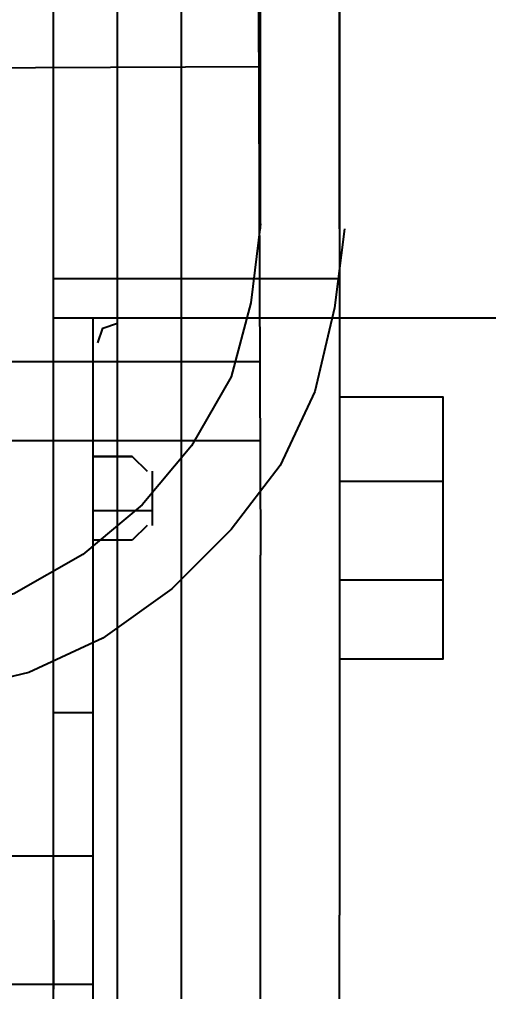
# Model space of a CAD drawing. Header units: millimetres. Extents: x 88585 to 99951, y -167251 to -159927.
# Drawn here: x 91763.3 to 91825.7, y -164252.1 to -164122.7 of the extents above; entities that cross this region are included whole.
import ezdxf

# ---------------------------------------------------------------- set-up
doc = ezdxf.new("R2010")
doc.units = ezdxf.units.MM
doc.header["$LTSCALE"] = 13
doc.layers.add('1', color=4, linetype='Continuous')
doc.layers.add('标注、文本', color=3, linetype='Continuous', lineweight=25)
doc.styles.get("Standard").update_dxf_attribs({"font": 'gbenor.shx', "bigfont": 'gbcbig.shx'})
doc.dimstyles.new('1-15', dxfattribs={"dimscale": 14, "dimtxt": 3.5, "dimasz": 2, "dimexe": 1.5, "dimexo": 0.5, "dimgap": 0.5, "dimtad": 1, "dimtoh": 1, "dimdec": 1, "dimdsep": 46, "dimtxsty": 'Standard', "dimcen": 2.5, "dimclrd": 3, "dimclre": 3, "dimclrt": 3, "dimadec": 0, "dimazin": 2, "dimtfac": 1, "dimtdec": 1, "dimtmove": 0, "dimatfit": 2, "dimfxl": 1, "dimarcsym": 0})

# ---------------------------------------------------------------- blocks, each defined once
blk = doc.blocks.new('A$C6BCA710F')
at = {"layer": '1'}
for points in [[(219.96, 461.58), (218.64, 472.09), (216.02, 483.25), (211.42, 493.1), (204.86, 501.63), (196.98, 509.51), (187.78, 516.08), (177.94, 520.67), (166.77, 523.3), (155.61, 524.61)], [(181.22, 520.02), (181.22, 10.51)], [(189.75, 515.42), (189.75, 15.1)], [(208.79, 460.92), (207.48, 471.43), (204.86, 481.28), (199.6, 490.47), (193.04, 498.35), (185.16, 504.92), (175.97, 510.17), (166.12, 512.79), (155.61, 514.11)], [(198.29, 508.86), (198.29, 21.67)], [(208.79, 489.81), (59.09, 489.81)], [(208.79, 479.31), (53.84, 479.31)], [(208.79, 461.58), (208.79, 216.02)], [(219.3, 461.58), (219.3, 263.95)], [(186.47, 184.5), (186.47, 340.77)], [(101.77, 273.14), (186.47, 273.14)], [(181.22, 264.6), (181.22, 273.8)], [(181.22, 264.6), (181.22, 255.41)], [(219.3, 68.94), (219.3, 263.95)], [(101.77, 256.07), (186.47, 256.07)], [(186.47, 237.03), (181.22, 237.03)], [(219.3, 229.81), (233.09, 229.81), (233.09, 195.01), (219.3, 195.01)], [(219.3, 219.3), (233.09, 219.3)], [(208.14, 33.49), (208.79, 216.02)], [(191.72, 214.05), (186.47, 214.05)], [(193.69, 212.08), (191.72, 214.05)], [(194.35, 204.86), (194.35, 212.08)], [(194.35, 210.11), (186.47, 210.11)], [(219.3, 206.17), (233.09, 206.17)], [(191.72, 202.89), (193.69, 204.86)], [(191.72, 202.89), (186.47, 202.89), (191.72, 202.89), (186.47, 202.89)], [(187.13, 187.78), (187.78, 185.81), (189.75, 185.16)], [(219.3, 184.5), (181.22, 184.5)], [(399.86, 184.5), (189.75, 184.5)], [(219.3, 179.25), (181.22, 179.25)], [(208.79, 151.02), (59.09, 151.67)]]:
    blk.add_lwpolyline(points, dxfattribs=at)
blk = doc.blocks.new('*D859')
at = {"layer": 'Defpoints', "color": 0}
for p in [(91994.33, -163568.77), (91994.33, -163897.11), (89816.59, -165461.75)]:
    blk.add_point(p, dxfattribs=at)
at = {"layer": '标注、文本', "color": 3, "lineweight": -2}
for p, q in [((89816.59, -165454.75), (89816.59, -163547.77)), ((91994.33, -163890.11), (91994.33, -163547.77)), ((89844.59, -163568.77), (91966.33, -163568.77))]:
    blk.add_line(p, q, dxfattribs=at)
at = {"layer": '标注、文本', "color": 3}
for points in [[(89844.59, -163564.11), (89844.59, -163573.44), (89816.59, -163568.77)], [(91966.33, -163564.11), (91966.33, -163573.44), (91994.33, -163568.77)]]:
    blk.add_solid(points, dxfattribs=at)
at = {"layer": '标注、文本', "color": 3, "insert": (90905.46, -163537.27), "char_height": 49, "attachment_point": 5}
blk.add_mtext('2178', dxfattribs=at)

msp = doc.modelspace()

# ---------------------------------------------------------------- block references
at = {"layer": '1', "xscale": -1, "rotation": 180}
for p in [(91586.59, -163688.973), (91586.59, -163977.973)]:
    msp.add_blockref('A$C6BCA710F', p, dxfattribs=at)

# ---------------------------------------------------------------- dimensions: what is measured, and where the dimension line sits
at = {"layer": '标注、文本'}
dim = msp.add_linear_dim(base=(91994.331, -163568.772), p1=(89816.59, -165461.752), p2=(91994.331, -163897.113), dimstyle='1-15', override={"dimdec": 0}, dxfattribs=at)
dim.commit()
dim.dimension.update_dxf_attribs({"geometry": '*D859', "text_midpoint": (90905.461, -163537.272)})

doc.saveas('drawing.dxf')
